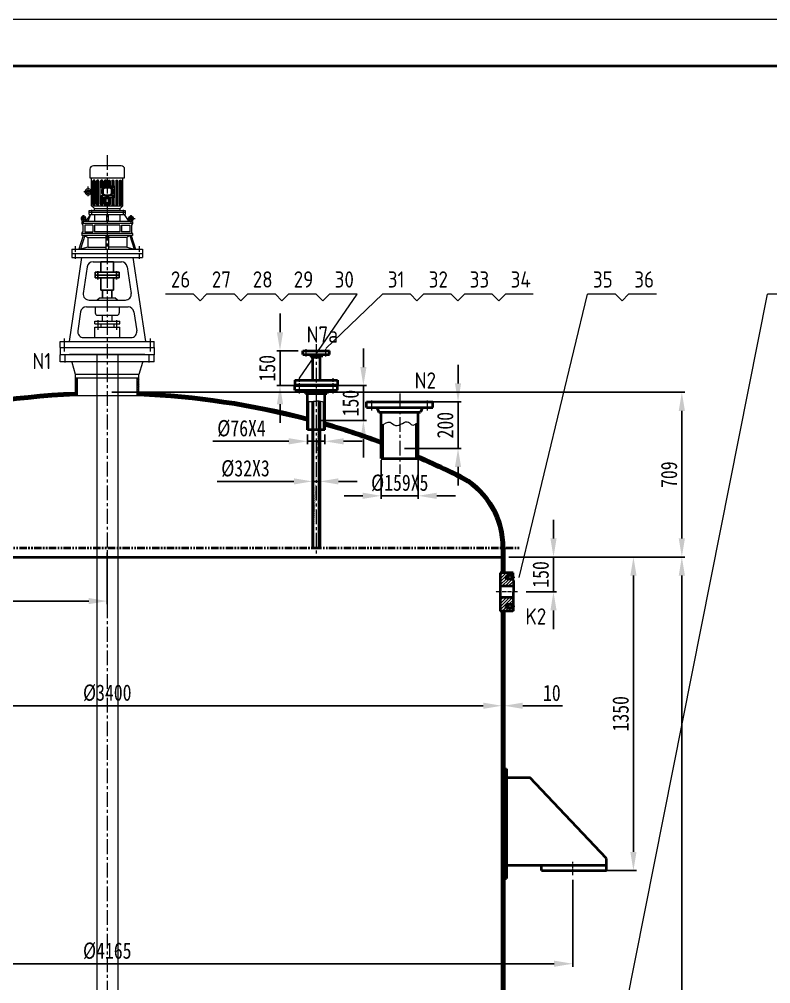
# Model space of a CAD drawing. Extents: x 29432 to 46232, y -723 to 11157.
# Drawn here: x 33485 to 36722, y 7004 to 11157 of the extents above; entities that cross this region are included whole.
import ezdxf

# ---------------------------------------------------------------- set-up
doc = ezdxf.new("R2010")
doc.units = 0
for name, pattern in [('ACAD_ISO04W100', [30, 24, -3, 0, -3]), ('CENTER', [50.8, 31.75, -6.35, 6.35, -6.35]), ('PHANTOM', [63.5, 31.75, -6.35, 6.35, -6.35, 6.35, -6.35])]:
    doc.linetypes.add(name, pattern=pattern)
doc.layers.get('0').update_dxf_attribs({"linetype": 'CONTINUOUS', "lineweight": 40})
doc.layers.get('DEFPOINTS').update_dxf_attribs({"linetype": 'CONTINUOUS', "lineweight": 20})
for name, color, linetype, lineweight in [('1-DIM', 7, 'CONTINUOUS', 13), ('5', 1, 'CENTER', 20), ('LAYER1', 4, 'CENTER', 15), ('中线', 1, 'CENTER', 20), ('双点划线', 1, 'PHANTOM', 20), ('实线', 7, 'CONTINUOUS', 20), ('尺寸线', 6, 'CONTINUOUS', 20), ('文字', 6, 'CONTINUOUS', 20), ('细实线', 3, 'CONTINUOUS', 20), ('细线', 3, 'CONTINUOUS', 20)]:
    doc.layers.add(name, color=color, linetype=linetype, lineweight=lineweight)
for name, color, linetype in [('DIM', 7, 'CONTINUOUS'), ('LINE', 5, 'CONTINUOUS'), ('RAHMEN025', 7, 'CONTINUOUS'), ('RAHMEN07', 5, 'CONTINUOUS'), ('图层1', 5, 'CONTINUOUS'), ('图层2', 7, 'CONTINUOUS')]:
    doc.layers.add(name, color=color, linetype=linetype)
doc.styles.add('J_BigFont', font='gbenor.shx', dxfattribs={"bigfont": 'gbcbig.shx'})
doc.styles.add('尺寸-字母', font='@SimSun.ttf', dxfattribs={"width": 0.8})
doc.dimstyles.new('尺寸3-5', dxfattribs={"dimtxt": 3.5, "dimasz": 2.5, "dimexe": 1.25, "dimexo": 0.625, "dimgap": 1.5, "dimtad": 1, "dimdec": 0, "dimdsep": 46, "dimtxsty": '尺寸-字母', "dimcen": 2.5, "dimadec": 0, "dimazin": 0, "dimtfac": 1, "dimtdec": 4, "dimtmove": 0, "dimatfit": 3, "dimfxl": 0, "dimtolj": 1, "dimtzin": 0, "dimarcsym": 0})
pattern_1 = [(75, (45611.249, -967.789), (-6.133629, 1.643501), [])]
pattern_2 = [(135, (45611.249, -1299.165), (-4.490128, -4.490128), [])]

# ---------------------------------------------------------------- blocks, each defined once
blk = doc.blocks.new('*D67')
at = {"layer": 'DEFPOINTS', "color": 0, "lineweight": 20}
for p in [(35786, 8841), (36338.9, 8841), (36130.3, 4341)]:
    blk.add_point(p, dxfattribs=at)
at = {"layer": '尺寸线', "color": 0, "lineweight": -2}
for p, q in [((35806, 8841), (36351.9, 8841)), ((36338.9, 4421), (36338.9, 8761)), ((36150.3, 4341), (36351.9, 4341))]:
    blk.add_line(p, q, dxfattribs=at)
at = {"layer": '尺寸线', "color": 0, "lineweight": 20}
for points in [[(36325.6, 8761), (36352.2, 8761), (36338.9, 8841)], [(36325.6, 4421), (36352.2, 4421), (36338.9, 4341)]]:
    blk.add_solid(points, dxfattribs=at)
at = {"layer": '尺寸线', "color": 0, "lineweight": 20, "insert": (36283.9, 6591), "char_height": 70, "attachment_point": 5, "rotation": 90, "style": '尺寸-字母'}
blk.add_mtext('\\A1;4500', dxfattribs=at)
blk = doc.blocks.new('*D55')
at = {"layer": 'DEFPOINTS', "color": 0, "lineweight": 20}
for p in [(33863.7, 9550.2), (36338.9, 9550.2), (36130.3, 8841)]:
    blk.add_point(p, dxfattribs=at)
at = {"layer": '尺寸线', "color": 0, "lineweight": -2}
for p, q in [((33883.7, 9550.2), (36351.9, 9550.2)), ((36338.9, 8921), (36338.9, 9470.2)), ((36150.3, 8841), (36351.9, 8841))]:
    blk.add_line(p, q, dxfattribs=at)
at = {"layer": '尺寸线', "color": 0, "lineweight": 20}
for points in [[(36325.6, 9470.2), (36352.2, 9470.2), (36338.9, 9550.2)], [(36325.6, 8921), (36352.2, 8921), (36338.9, 8841)]]:
    blk.add_solid(points, dxfattribs=at)
at = {"layer": '尺寸线', "color": 0, "lineweight": 20, "insert": (36283.9, 9195.6), "char_height": 70, "attachment_point": 5, "rotation": 90, "style": '尺寸-字母'}
blk.add_mtext('\\A1;709', dxfattribs=at)
blk = doc.blocks.new('*D49')
at = {"layer": 'DEFPOINTS', "color": 0, "lineweight": 20}
for p in [(31858.7, 7471.5), (35868.7, 7471.5), (31858.7, 7089.6)]:
    blk.add_point(p, dxfattribs=at)
at = {"layer": '尺寸线', "color": 0, "lineweight": -2}
for p, q in [((31858.7, 7451.5), (31858.7, 7076.6)), ((35868.7, 7451.5), (35868.7, 7076.6)), ((35788.7, 7089.6), (31938.7, 7089.6))]:
    blk.add_line(p, q, dxfattribs=at)
at = {"layer": '尺寸线', "color": 0, "lineweight": 20}
for points in [[(31938.7, 7102.9), (31938.7, 7076.3), (31858.7, 7089.6)], [(35788.7, 7102.9), (35788.7, 7076.3), (35868.7, 7089.6)]]:
    blk.add_solid(points, dxfattribs=at)
at = {"layer": '尺寸线', "color": 0, "lineweight": 20, "insert": (33863.7, 7144.6), "char_height": 70, "attachment_point": 5, "style": '尺寸-字母'}
blk.add_mtext('\\A1;%%c4165', dxfattribs=at)
blk = doc.blocks.new('*D48')
at = {"layer": 'DEFPOINTS', "color": 0, "lineweight": 20}
for p in [(32163.7, 8224), (35563.7, 8200.6), (35563.7, 8200.6)]:
    blk.add_point(p, dxfattribs=at)
at = {"layer": '尺寸线', "color": 0, "lineweight": -2}
for p, q in [((32163.7, 8204), (32163.7, 8187.6)), ((32243.7, 8200.6), (35483.7, 8200.6)), ((35563.7, 8220.6), (35563.7, 8213.6))]:
    blk.add_line(p, q, dxfattribs=at)
at = {"layer": '尺寸线', "color": 0, "lineweight": 20}
for points in [[(32243.7, 8213.9), (32243.7, 8187.3), (32163.7, 8200.6)], [(35483.7, 8213.9), (35483.7, 8187.3), (35563.7, 8200.6)]]:
    blk.add_solid(points, dxfattribs=at)
at = {"layer": '尺寸线', "color": 0, "lineweight": 20, "insert": (33863.7, 8255.6), "char_height": 70, "attachment_point": 5, "style": '尺寸-字母'}
blk.add_mtext('\\A1;%%c3400', dxfattribs=at)
blk = doc.blocks.new('*D61')
at = {"layer": 'DEFPOINTS', "color": 0, "lineweight": 20}
for p in [(35593.7, 8841), (35868.7, 7491), (36130.3, 7491)]:
    blk.add_point(p, dxfattribs=at)
at = {"layer": '尺寸线', "color": 0, "lineweight": -2}
for p, q in [((35613.7, 8841), (36143.3, 8841)), ((36130.3, 8761), (36130.3, 7571)), ((35888.7, 7491), (36143.3, 7491))]:
    blk.add_line(p, q, dxfattribs=at)
at = {"layer": '尺寸线', "color": 0, "lineweight": 20}
for points in [[(36117, 8761), (36143.7, 8761), (36130.3, 8841)], [(36117, 7571), (36143.7, 7571), (36130.3, 7491)]]:
    blk.add_solid(points, dxfattribs=at)
at = {"layer": '尺寸线', "color": 0, "lineweight": 20, "insert": (36075.3, 8166), "char_height": 70, "attachment_point": 5, "rotation": 90, "style": '尺寸-字母'}
blk.add_mtext('\\A1;1350', dxfattribs=at)
blk = doc.blocks.new('*D58')
at = {"layer": 'DEFPOINTS', "color": 0, "lineweight": 20}
for p in [(34725.7, 9388.4), (34801.7, 9388.4), (34725.7, 9339.3)]:
    blk.add_point(p, dxfattribs=at)
at = {"layer": '尺寸线', "color": 0, "lineweight": -2}
for p, q in [((34725.7, 9368.4), (34725.7, 9326.3)), ((34801.7, 9368.4), (34801.7, 9326.3)), ((34645.7, 9339.3), (34318.5, 9339.3)), ((34801.7, 9339.3), (34725.7, 9339.3)), ((34881.7, 9339.3), (34961.7, 9339.3))]:
    blk.add_line(p, q, dxfattribs=at)
at = {"layer": '尺寸线', "color": 0, "lineweight": 20}
for points in [[(34645.7, 9352.6), (34645.7, 9325.9), (34725.7, 9339.3)], [(34881.7, 9352.6), (34881.7, 9325.9), (34801.7, 9339.3)]]:
    blk.add_solid(points, dxfattribs=at)
at = {"layer": '尺寸线', "color": 0, "lineweight": 20, "insert": (34442.1, 9394.3), "char_height": 70, "attachment_point": 5, "style": '尺寸-字母'}
blk.add_mtext('\\A1;%%c76X4', dxfattribs=at)
blk = doc.blocks.new('*D57')
at = {"layer": 'DEFPOINTS', "color": 0, "lineweight": 20}
for p in [(34779.7, 9166.7), (34747.7, 9115.4), (34779.7, 9113.3)]:
    blk.add_point(p, dxfattribs=at)
at = {"layer": '尺寸线', "color": 0, "lineweight": -2}
for p, q in [((34747.7, 9135.4), (34747.7, 9179.7)), ((34779.7, 9133.3), (34779.7, 9179.7)), ((34667.7, 9166.7), (34337.2, 9166.7)), ((34779.7, 9166.7), (34747.7, 9166.7)), ((34859.7, 9166.7), (34939.7, 9166.7))]:
    blk.add_line(p, q, dxfattribs=at)
at = {"layer": '尺寸线', "color": 0, "lineweight": 20}
for points in [[(34667.7, 9180), (34667.7, 9153.4), (34747.7, 9166.7)], [(34859.7, 9180), (34859.7, 9153.4), (34779.7, 9166.7)]]:
    blk.add_solid(points, dxfattribs=at)
at = {"layer": '尺寸线', "color": 0, "lineweight": 20, "insert": (34459.2, 9221.7), "char_height": 70, "attachment_point": 5, "style": '尺寸-字母'}
blk.add_mtext('\\A1;%%c32X3', dxfattribs=at)
blk = doc.blocks.new('*D54')
at = {"layer": 'DEFPOINTS', "color": 0, "lineweight": 20}
for p in [(34763.7, 9579), (34967.1, 9579), (34763.7, 9429)]:
    blk.add_point(p, dxfattribs=at)
at = {"layer": '尺寸线', "color": 0, "lineweight": -2}
for p, q in [((34967.1, 9659), (34967.1, 9739)), ((34783.7, 9579), (34980.1, 9579)), ((34967.1, 9429), (34967.1, 9579)), ((34783.7, 9429), (34980.1, 9429)), ((34967.1, 9349), (34967.1, 9269))]:
    blk.add_line(p, q, dxfattribs=at)
at = {"layer": '尺寸线', "color": 0, "lineweight": 20}
for points in [[(34953.8, 9659), (34980.5, 9659), (34967.1, 9579)], [(34953.8, 9349), (34980.5, 9349), (34967.1, 9429)]]:
    blk.add_solid(points, dxfattribs=at)
at = {"layer": '尺寸线', "color": 0, "lineweight": 20, "insert": (34912.1, 9504), "char_height": 70, "attachment_point": 5, "rotation": 90, "style": '尺寸-字母'}
blk.add_mtext('\\A1;150', dxfattribs=at)
blk = doc.blocks.new('*D60')
at = {"layer": 'DEFPOINTS', "color": 0, "lineweight": 20}
for p in [(34607.9, 9729), (34706.2, 9729), (34763.7, 9579)]:
    blk.add_point(p, dxfattribs=at)
at = {"layer": '尺寸线', "color": 0, "lineweight": -2}
for p, q in [((34607.9, 9809), (34607.9, 9889)), ((34686.2, 9729), (34594.9, 9729)), ((34607.9, 9579), (34607.9, 9729)), ((34743.7, 9579), (34594.9, 9579)), ((34607.9, 9499), (34607.9, 9419))]:
    blk.add_line(p, q, dxfattribs=at)
at = {"layer": '尺寸线', "color": 0, "lineweight": 20}
for points in [[(34594.6, 9809), (34621.2, 9809), (34607.9, 9729)], [(34594.6, 9499), (34621.2, 9499), (34607.9, 9579)]]:
    blk.add_solid(points, dxfattribs=at)
at = {"layer": '尺寸线', "color": 0, "lineweight": 20, "insert": (34552.9, 9654), "char_height": 70, "attachment_point": 5, "rotation": 90, "style": '尺寸-字母'}
blk.add_mtext('\\A1;150', dxfattribs=at)
blk = doc.blocks.new('*D62')
at = {"layer": 'DEFPOINTS', "color": 0, "lineweight": 20}
for p in [(35233.7, 9508.6), (35123.7, 9308.8), (35374.8, 9308.8)]:
    blk.add_point(p, dxfattribs=at)
at = {"layer": '尺寸线', "color": 0, "lineweight": -2}
for p, q in [((35374.8, 9588.6), (35374.8, 9668.6)), ((35253.7, 9508.6), (35387.8, 9508.6)), ((35374.8, 9508.6), (35374.8, 9308.8)), ((35143.7, 9308.8), (35387.8, 9308.8)), ((35374.8, 9228.8), (35374.8, 9148.8))]:
    blk.add_line(p, q, dxfattribs=at)
at = {"layer": '尺寸线', "color": 0, "lineweight": 20}
for points in [[(35361.5, 9588.6), (35388.1, 9588.6), (35374.8, 9508.6)], [(35361.5, 9228.8), (35388.1, 9228.8), (35374.8, 9308.8)]]:
    blk.add_solid(points, dxfattribs=at)
at = {"layer": '尺寸线', "color": 0, "lineweight": 20, "insert": (35319.8, 9408.7), "char_height": 70, "attachment_point": 5, "rotation": 90, "style": '尺寸-字母'}
blk.add_mtext('\\A1;200', dxfattribs=at)
blk = doc.blocks.new('*D56')
at = {"layer": 'DEFPOINTS', "color": 0, "lineweight": 20}
for p in [(35044.2, 9277.7), (35203.2, 9277.7), (35044.2, 9104.6)]:
    blk.add_point(p, dxfattribs=at)
at = {"layer": '尺寸线', "color": 0, "lineweight": -2}
for p, q in [((35044.2, 9257.7), (35044.2, 9091.6)), ((35203.2, 9257.7), (35203.2, 9091.6)), ((34964.2, 9104.6), (34884.2, 9104.6)), ((35203.2, 9104.6), (35044.2, 9104.6)), ((35283.2, 9104.6), (35363.2, 9104.6))]:
    blk.add_line(p, q, dxfattribs=at)
at = {"layer": '尺寸线', "color": 0, "lineweight": 20}
for points in [[(34964.2, 9118), (34964.2, 9091.3), (35044.2, 9104.6)], [(35283.2, 9118), (35283.2, 9091.3), (35203.2, 9104.6)]]:
    blk.add_solid(points, dxfattribs=at)
at = {"layer": '尺寸线', "color": 0, "lineweight": 20, "insert": (35123.7, 9159.6), "char_height": 70, "attachment_point": 5, "style": '尺寸-字母'}
blk.add_mtext('\\A1;%%c159X5', dxfattribs=at)
blk = doc.blocks.new('*D64')
at = {"layer": 'DEFPOINTS', "color": 0, "lineweight": 20}
for p in [(35573.7, 8841), (35648.9, 8691), (35786, 8691)]:
    blk.add_point(p, dxfattribs=at)
at = {"layer": '尺寸线', "color": 0, "lineweight": -2}
for p, q in [((35786, 8921), (35786, 9001)), ((35593.7, 8841), (35799, 8841)), ((35786, 8841), (35786, 8691)), ((35668.9, 8691), (35799, 8691)), ((35786, 8611), (35786, 8531))]:
    blk.add_line(p, q, dxfattribs=at)
at = {"layer": '尺寸线', "color": 0, "lineweight": 20}
for points in [[(35772.7, 8921), (35799.4, 8921), (35786, 8841)], [(35772.7, 8611), (35799.4, 8611), (35786, 8691)]]:
    blk.add_solid(points, dxfattribs=at)
at = {"layer": '尺寸线', "color": 0, "lineweight": 20, "insert": (35731, 8766), "char_height": 70, "attachment_point": 5, "rotation": 90, "style": '尺寸-字母'}
blk.add_mtext('\\A1;150', dxfattribs=at)
blk = doc.blocks.new('*D63')
at = {"layer": 'DEFPOINTS', "color": 0, "lineweight": 20}
for p in [(35563.7, 8200.6), (35573.7, 8200.6), (35573.7, 8199.6)]:
    blk.add_point(p, dxfattribs=at)
at = {"layer": '尺寸线', "color": 0, "lineweight": -2}
for p, q in [((35483.7, 8200.6), (35403.7, 8200.6)), ((35563.7, 8220.6), (35563.7, 8213.6)), ((35563.7, 8200.6), (35573.7, 8200.6)), ((35573.7, 8219.6), (35573.7, 8213.6)), ((35653.7, 8200.6), (35824.1, 8200.6))]:
    blk.add_line(p, q, dxfattribs=at)
at = {"layer": '尺寸线', "color": 0, "lineweight": 20}
for points in [[(35483.7, 8213.9), (35483.7, 8187.3), (35563.7, 8200.6)], [(35653.7, 8213.9), (35653.7, 8187.3), (35573.7, 8200.6)]]:
    blk.add_solid(points, dxfattribs=at)
at = {"layer": '尺寸线', "color": 0, "lineweight": 20, "insert": (35778.9, 8255.6), "char_height": 70, "attachment_point": 5, "style": '尺寸-字母'}
blk.add_mtext('\\A1;10', dxfattribs=at)
blk = doc.blocks.new('*D81')
at = {"layer": 'DEFPOINTS', "color": 0, "lineweight": 20}
for p in [(32603.7, 9070.1), (33863.7, 8881), (33863.7, 8651.3)]:
    blk.add_point(p, dxfattribs=at)
at = {"layer": '尺寸线', "color": 0, "lineweight": -2}
for p, q in [((32603.7, 9050.1), (32603.7, 8638.3)), ((33863.7, 8861), (33863.7, 8638.3)), ((32683.7, 8651.3), (33783.7, 8651.3))]:
    blk.add_line(p, q, dxfattribs=at)
at = {"layer": '尺寸线', "color": 0, "lineweight": 20}
for points in [[(32683.7, 8664.6), (32683.7, 8637.9), (32603.7, 8651.3)], [(33783.7, 8664.6), (33783.7, 8637.9), (33863.7, 8651.3)]]:
    blk.add_solid(points, dxfattribs=at)
at = {"layer": '尺寸线', "color": 0, "lineweight": 20, "insert": (33233.7, 8706.3), "char_height": 70, "attachment_point": 5, "style": '尺寸-字母'}
blk.add_mtext('\\A1;1260', dxfattribs=at)
blk = doc.blocks.new('XLD')
at = {"layer": '1-DIM', "linetype": 'ACAD_ISO04W100', "lineweight": 20, "ltscale": 0.3}
for p, q in [((-8.13, 24.27), (-8.13, 28.38)), ((-2.8, 28.15), (-1.63, 28.15)), ((-2.27, 27.6), (-2.27, 28.63)), ((-2.27, 24.88), (-2.27, 23.87)), ((2.79, 28.15), (1.81, 28.15)), ((2.27, 27.64), (2.27, 28.64)), ((2.27, 24.88), (2.27, 23.89)), ((-2.74, 24.38), (-1.67, 24.38)), ((2.75, 24.38), (1.82, 24.38)), ((8.64, 14.81), (11.81, 14.81))]:
    blk.add_line(p, q, dxfattribs=at)
at = {"layer": 'LAYER1', "lineweight": 25}
blk.add_lwpolyline([(-0.82, 27.89), (0.89, 27.89, -0.414214), (1.79, 26.99), (1.79, 25.7, -0.414214), (0.89, 24.8), (-0.82, 24.8, -0.414214), (-1.72, 25.7), (-1.72, 26.99, -0.414214)], format="xyb", close=True, dxfattribs=at)
at = {"layer": '图层1', "lineweight": 20}
for p, q in [((5.89, 37.27), (-5.89, 37.27)), ((-7.39, 35.77), (-7.39, 32.07)), ((7.39, 32.07), (7.39, 35.77)), ((-7.39, 32.07), (7.39, 32.07)), ((-6.63, 20.27), (-6.63, 32.07)), ((-6.26, 30.77), (-5.85, 31.17)), ((-6.26, 20.98), (-6.26, 30.77)), ((-5.85, 20.57), (-5.85, 31.17)), ((-5.32, 31.17), (-5.85, 31.17)), ((-5.32, 20.57), (-5.32, 31.17)), ((-4.69, 30.77), (-4.28, 31.17)), ((-4.69, 20.98), (-4.69, 30.77)), ((-4.28, 20.57), (-4.28, 31.17)), ((-3.75, 31.17), (-4.28, 31.17)), ((-3.75, 20.57), (-3.75, 31.17)), ((-3.01, 30.77), (-2.6, 31.17)), ((-3.01, 20.98), (-3.01, 30.77)), ((-2.08, 31.17), (-2.6, 31.17)), ((-2.6, 28.72), (-2.6, 31.17)), ((-2.08, 28.72), (-2.08, 31.17)), ((-1.44, 30.77), (-1.03, 31.17)), ((-1.44, 28.72), (-1.44, 30.77)), ((-0.51, 31.17), (-1.03, 31.17)), ((-1.03, 28.72), (-1.03, 31.17)), ((-0.51, 28.72), (-0.51, 31.17)), ((0.51, 28.72), (0.51, 31.17)), ((0.51, 31.17), (1.03, 31.17)), ((1.44, 30.77), (1.03, 31.17)), ((1.03, 28.72), (1.03, 31.17)), ((1.44, 28.72), (1.44, 30.77)), ((2.08, 28.72), (2.08, 31.17)), ((2.08, 31.17), (2.6, 31.17)), ((2.6, 28.72), (2.6, 31.17)), ((3.01, 30.77), (2.6, 31.17)), ((3.01, 20.98), (3.01, 30.77)), ((3.75, 20.57), (3.75, 31.17)), ((3.75, 31.17), (4.28, 31.17)), ((4.28, 20.57), (4.28, 31.17)), ((4.69, 30.77), (4.28, 31.17)), ((4.69, 20.98), (4.69, 30.77)), ((5.32, 20.57), (5.32, 31.17)), ((5.32, 31.17), (5.85, 31.17)), ((5.85, 20.57), (5.85, 31.17)), ((6.26, 30.77), (5.85, 31.17)), ((6.26, 20.98), (6.26, 30.77)), ((6.63, 20.27), (6.63, 32.07)), ((-7.02, 26.46), (-7.02, 25.91)), ((-6.87, 26.65), (-6.69, 26.65)), ((-6.87, 25.69), (-6.69, 25.69)), ((-6.26, 20.98), (-5.85, 20.57)), ((-5.32, 20.57), (-5.85, 20.57)), ((-4.69, 20.98), (-4.28, 20.57)), ((-3.75, 20.57), (-4.28, 20.57)), ((-3.01, 20.98), (-2.6, 20.57)), ((-2.6, 20.57), (-2.6, 23.66)), ((-2.08, 20.57), (-2.6, 20.57)), ((-2.08, 20.57), (-2.08, 23.66)), ((-1.44, 20.98), (-1.44, 23.66)), ((-1.44, 20.98), (-1.03, 20.57)), ((-1.03, 20.57), (-1.03, 23.66)), ((-0.51, 20.57), (-1.03, 20.57)), ((0.73, 23.75), (-0.73, 23.75)), ((-0.73, 23.75), (-0.73, 23.45)), ((-0.73, 23.45), (0.73, 23.45)), ((-0.51, 20.57), (-0.51, 23.45)), ((-0.41, 24.31), (-0.41, 23.75)), ((0.41, 24.31), (0.41, 23.75)), ((0.51, 20.57), (0.51, 23.45)), ((0.51, 20.57), (1.03, 20.57)), ((0.73, 23.75), (0.73, 23.45)), ((1.03, 20.57), (1.03, 23.66)), ((1.44, 20.98), (1.03, 20.57)), ((1.44, 20.98), (1.44, 23.66)), ((2.08, 20.57), (2.08, 23.66)), ((2.08, 20.57), (2.6, 20.57)), ((2.6, 20.57), (2.6, 23.66)), ((3.01, 20.98), (2.6, 20.57)), ((3.75, 20.57), (4.28, 20.57)), ((4.69, 20.98), (4.28, 20.57)), ((5.32, 20.57), (5.85, 20.57)), ((6.26, 20.98), (5.85, 20.57)), ((-7.14, 16.55), (-9.25, 13.62)), ((-7.14, 16.55), (-8.25, 13.62)), ((-7.64, 18.19), (7.64, 18.19)), ((-7.64, 16.55), (-7.64, 18.19)), ((-7.64, 17.47), (7.64, 17.47)), ((-7.64, 16.55), (7.64, 16.55)), ((-6.63, 20.27), (6.63, 20.27)), ((-5.45, 19.03), (-6.63, 20.27)), ((-5.45, 19.03), (5.45, 19.03)), ((-5.45, 18.19), (-5.45, 19.03)), ((-5.37, 16.55), (-5.37, 13.62)), ((-0.33, 16.55), (-0.33, 13.62)), ((0.33, 16.55), (0.33, 13.62)), ((5.37, 16.55), (5.37, 13.62)), ((5.45, 19.03), (6.63, 20.27)), ((5.45, 18.19), (5.45, 19.03)), ((7.14, 16.55), (9.25, 13.62)), ((7.64, 18.19), (7.64, 16.55)), ((10.81, 13.62), (-10.81, 13.62)), ((-10.81, 13.62), (-10.81, 12.71)), ((10.81, 12.71), (-10.81, 12.71)), ((-10.81, 12.71), (-10.34, 12.01)), ((-10.48, 13.83), (-10.48, 13.62)), ((-10.33, 13.95), (-9.91, 13.95)), ((-9.74, 13.83), (-9.74, 13.62)), ((9.74, 13.83), (9.74, 13.62)), ((10.33, 13.95), (9.91, 13.95)), ((10.81, 12.71), (10.34, 12.01)), ((10.48, 13.83), (10.48, 13.62)), ((10.81, 13.62), (10.81, 12.71)), ((-10.81, 8.46), (-10.34, 9.16)), ((10.81, 8.46), (-10.81, 8.46)), ((-10.81, 8.46), (-10.81, 7.55)), ((-10.34, 12.01), (-10.34, 9.16)), ((-9.58, 12.01), (-9.58, 9.13)), ((-6.13, 12.01), (-9.58, 12.01)), ((-9.58, 9.13), (-6.13, 9.13)), ((-6.13, 12.01), (-6.13, 9.13)), ((5.37, 12.01), (-5.37, 12.01)), ((-5.37, 12.01), (-5.37, 9.13)), ((5.37, 9.13), (-5.37, 9.13)), ((5.37, 12.01), (5.37, 9.13)), ((6.13, 12.01), (6.13, 9.13)), ((6.13, 12.01), (9.58, 12.01)), ((9.58, 9.13), (6.13, 9.13)), ((9.58, 12.01), (9.58, 9.13)), ((10.34, 12.01), (10.34, 9.16)), ((10.81, 8.46), (10.34, 9.16)), ((10.81, 8.46), (10.81, 7.55)), ((-10.19, 7.55), (-12.03, 1.78)), ((-9.55, 7.55), (-11.39, 1.78)), ((10.81, 7.55), (-10.81, 7.55)), ((-9.55, 7.55), (-8.27, 6.71)), ((-8.27, 6.71), (-0.53, 6.71)), ((-8.27, 6.71), (-8.27, 2.59)), ((-0.53, 7.55), (-0.53, 1.78)), ((0.53, 7.55), (0.53, 1.78)), ((8.27, 6.71), (0.53, 6.71)), ((9.55, 7.55), (8.27, 6.71)), ((8.27, 6.71), (8.27, 2.59)), ((9.55, 7.55), (11.39, 1.78)), ((10.19, 7.55), (12.03, 1.78)), ((-15, 1.78), (-15, 0)), ((-15, 1.78), (15, 1.78)), ((-15, 1.78), (-15, 0)), ((-15, 0), (15, 0)), ((-8.27, 2.59), (-11.39, 1.78)), ((-8.27, 2.59), (-0.53, 2.59)), ((8.27, 2.59), (0.53, 2.59)), ((8.27, 2.59), (11.39, 1.78)), ((15, 1.78), (15, 0))]:
    blk.add_line(p, q, dxfattribs=at)
blk.add_lwpolyline([(-0.73, 23.66), (-3.01, 23.66), (-3.01, 28.72), (3.01, 28.72), (3.01, 23.66), (0.73, 23.66)], dxfattribs=at)
for points in [[(-6.96, 26.51), (-6.77, 26.51), (-6.77, 25.78), (-6.96, 25.78)], [(-2.27, 27.82), (-1.98, 27.98), (-1.98, 28.32), (-2.27, 28.49), (-2.56, 28.32), (-2.56, 27.98)], [(-2.27, 24.71), (-1.98, 24.54), (-1.98, 24.21), (-2.27, 24.04), (-2.56, 24.21), (-2.56, 24.54)], [(-1.12, 28.27), (1.19, 28.27), (2.32, 27.14), (2.32, 25.44), (1.19, 24.31), (-1.12, 24.31), (-2.25, 25.44), (-2.25, 27.14)], [(2.27, 27.82), (1.98, 27.98), (1.98, 28.32), (2.27, 28.49), (2.56, 28.32), (2.56, 27.98)], [(2.27, 24.71), (1.98, 24.54), (1.98, 24.21), (2.27, 24.04), (2.56, 24.21), (2.56, 24.54)], [(-10.37, 13.91), (-10.37, 13.76), (-9.81, 13.76), (-9.81, 13.91)], [(10.37, 13.91), (10.37, 13.76), (9.81, 13.76), (9.81, 13.91)]]:
    blk.add_lwpolyline(points, close=True, dxfattribs=at)
for centre, radius in [((-8.13, 26.17), 0.774), ((-2.27, 28.15), 0.284), ((-2.27, 24.38), 0.284), ((2.27, 28.15), 0.284), ((2.27, 24.38), 0.284), ((-10.11, 14.81), 0.596), ((10.11, 14.81), 0.596)]:
    blk.add_circle(centre, radius, dxfattribs=at)
for centre, radius, start, end in [((-5.89, 35.77), 1.5, 90, 180), ((5.89, 35.77), 1.5, 0, 90), ((-8.13, 26.17), 1.35, 20.9125, 339.0875), ((-7.6, 26.62), 0.563, 306.2965, 348.2203), ((-7.6, 25.72), 0.563, 11.7797, 53.7035), ((-10.11, 14.81), 1.04, 290.9125, 249.0875), ((-10.46, 14.4), 0.433, 281.7797, 323.7035), ((-9.76, 14.4), 0.433, 216.2965, 258.2203), ((10.11, 14.81), 1.04, 290.9125, 249.0875), ((9.76, 14.4), 0.433, 281.7797, 323.7035), ((10.46, 14.4), 0.433, 216.2965, 258.2203)]:
    blk.add_arc(centre, radius, start, end, dxfattribs=at)
at = {"layer": '图层2', "lineweight": 20}
for p, q in [((-6.33, 26.17), (-10, 26.17)), ((-10.11, 12.88), (-10.11, 16.24)), ((10.11, 12.88), (10.11, 16.24))]:
    blk.add_line(p, q, dxfattribs=at)
at = {"layer": '图层2', "linetype": 'ACAD_ISO04W100', "lineweight": 20, "ltscale": 0.3}
for p, q in [((-6.75, 18.48), (-6.75, 16.22)), ((6.75, 18.48), (6.75, 16.22))]:
    blk.add_line(p, q, dxfattribs=at)
at = {"layer": '图层2', "linetype": 'ACAD_ISO04W100', "lineweight": 20, "ltscale": 0.1}
for p, q in [((-13.64, 3.08), (-13.64, -2.55)), ((13.64, 3.08), (13.64, -2.55))]:
    blk.add_line(p, q, dxfattribs=at)
blk = doc.blocks.new('GT')
at = {"layer": 'DIM', "linetype": 'ACAD_ISO04W100', "ltscale": 0.3}
for p, q in [((-3.98, -3.89), (-3.98, -7.49)), ((3.98, -3.89), (3.98, -7.49))]:
    blk.add_line(p, q, dxfattribs=at)
at = {"layer": 'LINE'}
for p, q in [((-2.7, 0), (2.7, 0)), ((2.7, -3.91), (2.7, 0)), ((-2.7, -3.91), (-2.7, 0)), ((-5.13, -4.41), (-5.13, -6.85)), ((5.13, -4.41), (-5.13, -4.41)), ((-5.13, -5.63), (5.13, -5.63)), ((-5.13, -6.85), (5.13, -6.85)), ((-2.7, -12.01), (-2.7, -7.35)), ((2.7, -12.01), (2.7, -7.35)), ((5.13, -4.41), (5.13, -6.85)), ((-2.7, -12.01), (2.7, -12.01))]:
    blk.add_line(p, q, dxfattribs=at)
for centre, start, end in [((-3.2, -3.91), 270, 0), ((3.2, -3.91), 180, 270), ((-3.2, -7.35), 0, 90), ((3.2, -7.35), 90, 180)]:
    blk.add_arc(centre, 0.5, start, end, dxfattribs=at)
blk = doc.blocks.new('DJ')
at = {"layer": 'DIM', "linetype": 'ACAD_ISO04W100', "lineweight": 20, "ltscale": 0.3}
for p, q in [((-18.29, -36.25), (-18.29, -41.78)), ((18.29, -36.25), (18.29, -41.78))]:
    blk.add_line(p, q, dxfattribs=at)
at = {"layer": 'LINE', "lineweight": 20}
for p, q in [((-15, 0), (-15, -1.78)), ((-15, 0), (15, 0)), ((-15, 0), (-15, -1.78)), ((15, 0), (15, -1.78)), ((-10.95, -1.78), (-16.26, -37.5)), ((-15, -1.78), (15, -1.78)), ((-6.03, -3.62), (6.03, -3.62)), ((10.95, -1.78), (16.26, -37.5)), ((-8.51, -5.75), (-10.18, -17.01)), ((8.51, -5.75), (10.18, -17.01)), ((-7.71, -19.88), (7.71, -19.88)), ((-4.41, -19.88), (-3.29, -18.95)), ((-3.29, -18.95), (3.29, -18.95)), ((4.41, -19.88), (3.29, -18.95)), ((-8.88, -22.78), (8.88, -22.78)), ((-5.13, -22.78), (-5.13, -25.33)), ((5.13, -22.78), (5.13, -25.33)), ((-11.35, -24.92), (-12.54, -32.93)), ((-4.13, -26.33), (4.13, -26.33)), ((11.35, -24.92), (12.54, -32.93)), ((-10.07, -35.8), (10.07, -35.8)), ((-20, -40), (-20, -37.5)), ((-20, -37.5), (20, -37.5)), ((-20, -40), (20, -40)), ((20, -40), (20, -37.5))]:
    blk.add_line(p, q, dxfattribs=at)
at = {"layer": 'LINE'}
for p, q in [((-2, -15.63), (-2, -18.95)), ((2, -15.63), (2, -18.95))]:
    blk.add_line(p, q, dxfattribs=at)
at = {"layer": 'LINE', "lineweight": 20}
for centre, radius, start, end in [((-6.03, -6.12), 2.5, 90, 171.5504), ((6.03, -6.12), 2.5, 8.4496, 90), ((-7.71, -17.38), 2.5, 171.5504, 270), ((7.71, -17.38), 2.5, 270, 8.4496), ((-8.88, -25.28), 2.5, 90, 171.5504), ((8.88, -25.28), 2.5, 8.4496, 90), ((-4.13, -25.33), 1, 180, 270), ((4.13, -25.33), 1, 270, 0), ((-10.07, -33.3), 2.5, 171.5504, 270), ((10.07, -33.3), 2.5, 270, 8.4496)]:
    blk.add_arc(centre, radius, start, end, dxfattribs=at)
at = {"layer": 'LINE'}
blk.add_blockref('GT', (0, -3.62), dxfattribs=at)
blk = doc.blocks.new('TLX')
at = {"layer": 'RAHMEN025', "lineweight": 20}
for p, q in [((-4.5, 8.29), (-4.5, 3.65)), ((4.5, 8.29), (4.5, 3.65))]:
    blk.add_line(p, q, dxfattribs=at)
at = {"layer": 'RAHMEN07', "lineweight": 20}
for p, q in [((-6, 7.8), (6, 7.8)), ((-6, 6.61), (-6, 7.8)), ((-6, 6.61), (6, 6.61)), ((-6, 4.99), (6, 4.99)), ((-6, 0), (-6, 4.99)), ((-3.09, 6.61), (-3.09, 4.99)), ((3.09, 6.61), (3.09, 4.99)), ((6, 6.61), (6, 7.8)), ((6, 0), (6, 4.99)), ((-6, 0), (6, 0))]:
    blk.add_line(p, q, dxfattribs=at)

msp = doc.modelspace()

# ---------------------------------------------------------------- hatches: boundary and pattern name
at = {"layer": '细实线', "lineweight": 20}
h = msp.add_hatch(dxfattribs=at)
h.set_pattern_fill('ANSI31', color=256, style=0)
h.set_pattern_definition([(45, (45611.2492, -1299.165), (-2.245064, 2.245064), [])])
h.paths.add_polyline_path([(33735.2, 9610.7), (33727.2, 9610.7), (33727.2, 9537.2), (33735.2, 9537.2)])
h = msp.add_hatch(dxfattribs=at)
h.set_pattern_fill('ANSI31', color=256, scale=2, angle=90, style=0)
h.set_pattern_definition(pattern_2)
h.paths.add_polyline_path([(34000.2, 9610.7), (33992.2, 9610.7), (33992.2, 9537.2), (34000.2, 9537.2)])
h = msp.add_hatch(dxfattribs=at)
h.set_pattern_fill('ANSI31', color=256, scale=2, angle=30, style=0)
h.set_pattern_definition([(75, (45611.249, -1299.165), (-6.133629, 1.643501), [])])
h.paths.add_polyline_path([(32918.7, 9416.4), (32918.7, 9406, -0.060447), (33727.2, 9537.2), (33727.2, 9547.2, 0.060263)])
h = msp.add_hatch(dxfattribs=at)
h.set_pattern_fill('ANSI31', color=256, scale=2, angle=30, style=0)
h.set_pattern_definition(pattern_1)
h.paths.add_polyline_path([(34725.7, 9428.9), (34725.7, 9439.2, 0.053932), (34000.2, 9547.2), (34000.2, 9537.2, -0.054095)])
h = msp.add_hatch(dxfattribs=at)
h.set_pattern_fill('ANSI31', color=256, scale=2, angle=90, style=0)
h.set_pattern_definition(pattern_2)
edge = h.paths.add_edge_path()
edge.add_spline(control_points=[(34801.7, 9507.2), (34800.4, 9507.4), (34799, 9507.6), (34797.7, 9507.9)], knot_values=[117.547089, 117.547089, 117.547089, 117.547089, 121.543299, 121.543299, 121.543299, 121.543299], degree=3, periodic=0)
edge.add_line((34797.7, 9507.9), (34797.7, 9388.4))
edge.add_line((34797.7, 9388.4), (34801.7, 9388.4))
edge.add_line((34801.7, 9388.4), (34801.7, 9507.2))
edge = h.paths.add_edge_path()
edge.add_spline(control_points=[(34729.7, 9510.2), (34728.3, 9510.3), (34727, 9510.5), (34725.7, 9510.7)], knot_values=[46.692309, 46.692309, 46.692309, 46.692309, 50.49772, 50.49772, 50.49772, 50.49772], degree=3, periodic=0)
edge.add_line((34725.7, 9510.7), (34725.7, 9388.4))
edge.add_line((34725.7, 9388.4), (34729.7, 9388.4))
edge.add_line((34729.7, 9388.4), (34729.7, 9510.2))
h = msp.add_hatch(dxfattribs=at)
h.set_pattern_fill('ANSI31', color=256, scale=2, angle=90, style=0)
h.set_pattern_definition(pattern_2)
edge = h.paths.add_edge_path()
edge.add_line((34779.7, 9512.3), (34779.7, 8881))
edge.add_line((34776.7, 8881), (34776.7, 9512.9))
edge.add_line((34750.7, 8881), (34750.7, 9511.6))
edge.add_line((34747.7, 9511.2), (34747.7, 8881))
h = msp.add_hatch(dxfattribs=at)
h.set_pattern_fill('ANSI31', color=256, scale=2, angle=30, style=0)
h.set_pattern_definition(pattern_1)
h.paths.add_polyline_path([(35044.2, 9328.4), (35044.2, 9339.1, 0.018712), (34801.7, 9418.4), (34801.7, 9408, -0.018773)])
h.paths.add_polyline_path([(35396.1, 9175, -0.268546), (35563.9, 8881), (35573.9, 8881, 0.268731), (35400.9, 9183.8, 0.015991), (35203.2, 9275.8), (35203.2, 9265, -0.015655)])
h.paths.add_polyline_path([(35573.7, 8881), (35563.7, 8881), (35563.7, 8841), (35573.7, 8841)])
h = msp.add_hatch(dxfattribs=at)
h.set_pattern_fill('ANSI31', color=256, scale=2, angle=90, style=0)
h.set_pattern_definition([(135, (41221.957, -1509.782), (-4.490128, -4.490128), [])])
edge = h.paths.add_edge_path()
edge.add_line((35203.2, 9420.1), (35203.2, 9277.7))
edge.add_line((35203.2, 9277.7), (35196.2, 9277.7))
edge.add_line((35196.2, 9277.7), (35196.2, 9415.5))
edge.add_spline(control_points=[(35196.2, 9415.5), (35198.5, 9417), (35200.8, 9418.6), (35203.2, 9420.1)], knot_values=[215.558846, 215.558846, 215.558846, 215.558846, 222.672179, 222.672179, 222.672179, 222.672179], degree=3, periodic=0)
edge = h.paths.add_edge_path()
edge.add_spline(control_points=[(35051.2, 9411.6), (35049, 9410.7), (35046.7, 9409.9), (35044.2, 9409.3)], knot_values=[44.956663, 44.956663, 44.956663, 44.956663, 51.530241, 51.530241, 51.530241, 51.530241], degree=3, periodic=0)
edge.add_line((35044.2, 9409.3), (35044.2, 9277.7))
edge.add_line((35044.2, 9277.7), (35051.2, 9277.7))
edge.add_line((35051.2, 9277.7), (35051.2, 9411.6))
h = msp.add_hatch(dxfattribs=at)
h.set_pattern_fill('ANSI31', color=256, scale=2, angle=90, style=0)
h.paths.add_polyline_path([(35563.7, 8773.5), (35573.7, 8773.5), (35573.7, 8841), (35563.7, 8841)])
h = msp.add_hatch(dxfattribs=at)
h.set_pattern_fill('ANSI31', color=256, scale=3, style=0)
h.set_pattern_definition([(45, (45593.497, -1299.165), (-6.735192, 6.735192), [])])
h.paths.add_polyline_path([(35584.3, 8745.5), (35579.6, 8753.5), (35584.3, 8761.5), (35588.3, 8761.5), (35588.3, 8762.5), (35612.3, 8762.5), (35612.3, 8772.5), (35611.3, 8773.5), (35555.9, 8773.5), (35555.9, 8715), (35613.3, 8715), (35613.3, 8739.5), (35612.3, 8740.5), (35612.3, 8744.5), (35588.3, 8744.5), (35588.3, 8745.5)])
h.paths.add_polyline_path([(35555.9, 8608.5), (35611.3, 8608.5), (35612.3, 8609.5), (35612.3, 8619.5), (35588.3, 8619.5), (35588.3, 8620.5), (35584.3, 8620.5), (35579.6, 8628.5), (35584.3, 8636.5), (35588.3, 8636.5), (35588.3, 8637.5), (35612.3, 8637.5), (35612.3, 8641.5), (35613.3, 8642.5), (35613.3, 8667), (35555.9, 8667)])
h = msp.add_hatch(dxfattribs=at)
h.set_pattern_fill('ANSI31', color=256, scale=2, angle=90, style=0)
edge = h.paths.add_edge_path()
edge.add_line((35563.7, 8608.5), (35563.7, 5356))
edge.add_line((35573.7, 8608.5), (35573.7, 5357))

# ---------------------------------------------------------------- linework, layer by layer
at = {"lineweight": 40}
for p, q in [((29932.4, 10956.5), (46032.4, 10956.5)), ((34671.2, 9579), (34856.2, 9579)), ((35563.7, 8881), (35563.7, 8841)), ((35573.7, 8881), (35573.7, 8841)), ((32153.7, 8841), (35573.7, 8841)), ((35563.7, 8841), (35563.7, 8773.5)), ((35573.7, 8841), (35573.7, 8773.5)), ((35611.3, 8773.5), (35555.9, 8773.5)), ((35555.9, 8773.5), (35555.9, 8608.5)), ((35612.3, 8772.5), (35611.3, 8773.5)), ((35612.3, 8740.5), (35612.3, 8772.5)), ((35584.3, 8761.5), (35579.6, 8753.5)), ((35584.3, 8745.5), (35579.6, 8753.5)), ((35584.3, 8745.5), (35584.3, 8761.5)), ((35610.8, 8761.5), (35584.3, 8761.5)), ((35610.8, 8745.5), (35584.3, 8745.5)), ((35588.3, 8744.5), (35588.3, 8762.5)), ((35610.8, 8761.5), (35612.3, 8762.5)), ((35610.8, 8745.5), (35610.8, 8761.5)), ((35610.8, 8745.5), (35612.3, 8744.5)), ((35613.3, 8739.5), (35612.3, 8740.5)), ((35613.3, 8739.5), (35613.3, 8691)), ((35613.3, 8715), (35555.9, 8715)), ((35613.3, 8642.5), (35613.3, 8691)), ((35613.3, 8667), (35555.9, 8667)), ((35613.3, 8642.5), (35612.3, 8641.5)), ((35612.3, 8641.5), (35612.3, 8609.5)), ((35611.3, 8608.5), (35555.9, 8608.5)), ((35563.7, 8608.5), (35563.7, 5356)), ((35573.7, 8608.5), (35573.7, 5357)), ((35584.3, 8636.5), (35579.6, 8628.5)), ((35584.3, 8620.5), (35579.6, 8628.5)), ((35584.3, 8636.5), (35584.3, 8620.5)), ((35610.8, 8636.5), (35584.3, 8636.5)), ((35610.8, 8620.5), (35584.3, 8620.5)), ((35588.3, 8637.5), (35588.3, 8619.5)), ((35610.8, 8636.5), (35612.3, 8637.5)), ((35610.8, 8636.5), (35610.8, 8620.5)), ((35610.8, 8620.5), (35612.3, 8619.5)), ((35612.3, 8609.5), (35611.3, 8608.5))]:
    msp.add_line(p, q, dxfattribs=at)
for p, q in [((34706.2, 9729), (34821.2, 9729)), ((34706.2, 9713), (34706.2, 9729)), ((34821.2, 9713), (34821.2, 9729)), ((34706.2, 9713), (34763.7, 9713)), ((34737.7, 9713), (34742.3, 9701)), ((34742.3, 9701), (34785, 9701)), ((34747.7, 9701), (34747.7, 9602)), ((34763.7, 9713), (34821.2, 9713)), ((34779.7, 9701), (34779.7, 9602)), ((34789.7, 9713), (34785, 9701)), ((34671.2, 9602), (34856.2, 9602)), ((34671.2, 9602), (34671.2, 9582)), ((34681.2, 9602), (34721.7, 9602)), ((34856.2, 9602), (34856.2, 9582)), ((34671.2, 9582), (34856.2, 9582)), ((34671.2, 9559), (34671.2, 9579)), ((34671.2, 9559), (34856.2, 9559)), ((34681.2, 9559), (34721.7, 9559)), ((34711.7, 9559), (34717.6, 9545)), ((34815.7, 9559), (34809.7, 9545)), ((34856.2, 9559), (34856.2, 9579)), ((34717.6, 9545), (34809.7, 9545)), ((34725.7, 9388.4), (34725.7, 9545)), ((34729.7, 9388.4), (34729.7, 9510.2)), ((34747.7, 9511.2), (34747.7, 8881)), ((34750.7, 8881), (34750.7, 9511.6)), ((34776.7, 8881), (34776.7, 9512.9)), ((34779.7, 9512.3), (34779.7, 8881)), ((34801.7, 9388.4), (34801.7, 9545)), ((34797.7, 9388.4), (34797.7, 9507.9)), ((34981.2, 9508.6), (35266.2, 9508.6)), ((34981.2, 9484.6), (34981.2, 9508.6)), ((34981.2, 9484.6), (35266.2, 9484.6)), ((35013.7, 9508.6), (35233.7, 9508.6)), ((35025.5, 9484.6), (35034.3, 9464.6)), ((35221.9, 9484.6), (35213.1, 9464.6)), ((35266.2, 9484.6), (35266.2, 9508.6)), ((35034.3, 9464.6), (35213.1, 9464.6)), ((35044.2, 9264.7), (35044.2, 9464.6)), ((35203.2, 9264.7), (35203.2, 9464.6)), ((34801.7, 9388.4), (34725.7, 9388.4)), ((35051.2, 9264.7), (35051.2, 9411.6)), ((35196.2, 9264.7), (35196.2, 9415.5)), ((35044.2, 9264.7), (35203.2, 9264.7)), ((34747.7, 8881), (34779.7, 8881)), ((35573.7, 7929.3), (35573.7, 7456.5)), ((35573.7, 7929.3), (35583.7, 7929.3)), ((35583.7, 7929.3), (35583.7, 7456.5)), ((35583.7, 7891), (35683.7, 7891)), ((36013.7, 7543), (35683.7, 7891)), ((36013.7, 7513), (36013.7, 7543)), ((36013.7, 7513), (35583.7, 7513)), ((35733.7, 7491), (35733.7, 7513)), ((35733.7, 7491), (36013.7, 7491)), ((36013.7, 7491), (36013.7, 7513)), ((35573.7, 7456.5), (35583.7, 7456.5))]:
    msp.add_line(p, q)
for centre, radius, start, end in [((33863.7, 6140), 3410, 92.2941, 106.0888), ((33863.7, 6140), 3400, 92.3009, 106.1374), ((33863.7, 6140), 3410, 75.3576, 87.7059), ((33863.7, 6140), 3400, 75.3135, 87.6991), ((33863.7, 6140), 3410, 69.7457, 74.0336), ((33863.7, 6140), 3400, 69.6835, 73.9854), ((33863.7, 6140), 3410, 63.2106, 66.8702), ((33863.7, 6140), 3400, 63.2106, 66.7982), ((35226, 8883), 348, 359.6612, 59.7786), ((35226, 8883), 338, 359.6511, 59.7786)]:
    msp.add_arc(centre, radius, start, end, dxfattribs=at)
at = {"layer": '5', "linetype": 'CENTER', "lineweight": 20, "ltscale": 2}
for p, q in [((33863.7, 10571.8), (33863.7, 2811)), ((34763.7, 9757.4), (34763.7, 8851.4)), ((35123.7, 9544.5), (35123.7, 9199.4))]:
    msp.add_line(p, q, dxfattribs=at)
at = {"layer": '5', "linetype": 'CENTER', "lineweight": 20, "ltscale": 0.1}
msp.add_line((35868.7, 7471.5), (35868.7, 7529), dxfattribs=at)
at = {"layer": 'LINE', "lineweight": 20}
for p, q in [((33843.2, 9856.2), (33843.2, 9881.9)), ((33884.2, 9856.2), (33884.2, 9881.9)), ((33661.2, 9743.5), (33661.2, 9711.1)), ((34066.2, 9743.5), (34066.2, 9711.1)), ((33818.7, 9711.1), (33818.7, 2811)), ((33908.7, 9711.1), (33908.7, 2811))]:
    msp.add_line(p, q, dxfattribs=at)
at = {"layer": '中线'}
for p, q in [((34720.7, 9704.3), (34720.7, 9738.9)), ((34805.7, 9704.6), (34805.7, 9738.9)), ((34691.2, 9544.7), (34691.2, 9611.2)), ((34836.2, 9544.7), (34836.2, 9611.2)), ((35003.7, 9471.3), (35003.7, 9515.3)), ((35243.7, 9471.3), (35243.7, 9515.3))]:
    msp.add_line(p, q, dxfattribs=at)
at = {"layer": '中线', "lineweight": 20}
for p, q in [((33682.7, 9678.5), (33682.7, 9712.7)), ((34044.7, 9679.3), (34044.7, 9712.7))]:
    msp.add_line(p, q, dxfattribs=at)
at = {"layer": '中线', "linetype": 'CENTER', "lineweight": 20, "ltscale": 0.5}
for p, q in [((35620.1, 8753.5), (35574.6, 8753.5)), ((35631.1, 8691), (35535.5, 8691)), ((35620.1, 8628.5), (35574.6, 8628.5))]:
    msp.add_line(p, q, dxfattribs=at)
at = {"layer": '双点划线', "lineweight": 40}
msp.add_line((32088.3, 8881), (35639.1, 8881), dxfattribs=at)
at = {"layer": '实线', "lineweight": 20}
for p, q in [((34066.2, 9711.1), (33661.2, 9711.1)), ((33661.2, 9682.2), (33661.2, 9711.1)), ((33707.8, 9682.2), (33661.2, 9682.2)), ((34025.7, 9712.7), (33701.7, 9712.7)), ((33701.7, 9711.1), (33701.7, 9712.7)), ((34019.6, 9682.2), (33707.8, 9682.2)), ((33727.1, 9627.1), (33712.1, 9679)), ((34015.2, 9679), (34000.3, 9627.1)), ((34066.2, 9682.2), (34019.6, 9682.2)), ((34025.7, 9711.1), (34025.7, 9712.7)), ((34066.2, 9682.2), (34066.2, 9711.1)), ((34000.2, 9626.7), (33727.2, 9626.7)), ((33727.2, 9537.2), (33727.2, 9626.3)), ((34000.2, 9610.7), (33727.2, 9610.7)), ((33735.2, 9537.2), (33735.2, 9610.7)), ((33992.2, 9537.2), (33992.2, 9610.7)), ((34000.2, 9537.2), (34000.2, 9626.3))]:
    msp.add_line(p, q, dxfattribs=at)
for centre, radius, start, end in [((33707.8, 9677.7), 4.5, 16.0817, 90), ((34019.6, 9677.7), 4.5, 90, 163.9183), ((33724.2, 9626.3), 3, 0, 16.0817), ((34003.2, 9626.3), 3, 163.9183, 180)]:
    msp.add_arc(centre, radius, start, end, dxfattribs=at)
at = {"layer": '细实线', "lineweight": 20}
for p, q in [((34235, 9972.9), (34115.1, 9972.9)), ((34263.3, 9944.6), (34235, 9972.9)), ((34291.5, 9972.9), (34263.3, 9944.6)), ((34411.4, 9972.9), (34291.5, 9972.9)), ((34439.7, 9944.6), (34411.4, 9972.9)), ((34468, 9972.9), (34439.7, 9944.6)), ((34587.9, 9972.9), (34468, 9972.9)), ((34616.1, 9944.6), (34587.9, 9972.9)), ((34644.4, 9972.9), (34616.1, 9944.6)), ((34764.3, 9972.9), (34644.4, 9972.9)), ((34691.2, 9611.2), (34940.8, 9972.9)), ((34792.6, 9944.6), (34764.3, 9972.9)), ((34820.9, 9972.9), (34792.6, 9944.6)), ((34805.7, 9738.9), (35049.6, 9972.9)), ((34940.8, 9972.9), (34820.9, 9972.9)), ((35169.5, 9972.9), (35049.6, 9972.9)), ((35197.7, 9944.6), (35169.5, 9972.9)), ((35226, 9972.9), (35197.7, 9944.6)), ((35345.9, 9972.9), (35226, 9972.9)), ((35374.2, 9944.6), (35345.9, 9972.9)), ((35402.5, 9972.9), (35374.2, 9944.6)), ((35522.3, 9972.9), (35402.5, 9972.9)), ((35550.6, 9944.6), (35522.3, 9972.9)), ((35578.9, 9972.9), (35550.6, 9944.6)), ((35698.8, 9972.9), (35578.9, 9972.9)), ((35637.9, 8753.5), (35933.2, 9972.9)), ((35802.1, 5415), (36708.6, 9972.9)), ((36053.1, 9972.9), (35933.2, 9972.9)), ((36081.4, 9944.6), (36053.1, 9972.9)), ((36109.7, 9972.9), (36081.4, 9944.6)), ((36229.6, 9972.9), (36109.7, 9972.9)), ((36828.4, 9972.9), (36708.6, 9972.9)), ((33727.2, 9537.2), (34000.2, 9537.2))]:
    msp.add_line(p, q, dxfattribs=at)
at = {"layer": '细实线', "linetype": 'CENTER', "lineweight": 20, "ltscale": 2}
for p, q in [((35612.3, 8762.5), (35588.3, 8762.5)), ((35612.3, 8744.5), (35588.3, 8744.5)), ((35612.3, 8637.5), (35588.3, 8637.5)), ((35612.3, 8619.5), (35588.3, 8619.5))]:
    msp.add_line(p, q, dxfattribs=at)
at = {"layer": '细实线', "lineweight": 20}
for points, knots in [([(34725.7, 9510.7), (34731.1, 9509.8), (34749.9, 9510.5), (34773.5, 9516.5), (34793.4, 9508.2), (34801.7, 9507.2)], [46.692309, 46.692309, 46.692309, 46.692309, 62.442535, 96.645918, 121.543299, 121.543299, 121.543299, 121.543299]), ([(35044.2, 9409.3), (35061, 9413.4), (35076.2, 9433.5), (35113.6, 9390.5), (35153.2, 9439.1), (35177.9, 9401.7), (35193.3, 9413.6), (35203.2, 9420.1)], [44.956663, 44.956663, 44.956663, 44.956663, 89.403808, 116.972937, 174.805721, 192.823741, 222.672179, 222.672179, 222.672179, 222.672179])]:
    msp.add_open_spline(points, degree=3, knots=knots, dxfattribs=at)
at = {"layer": '细线', "color": 3, "lineweight": 20}
msp.add_line((29432.4, 11156.5), (46232.4, 11156.5), dxfattribs=at)

# ---------------------------------------------------------------- block references
at = {"layer": 'LINE', "lineweight": 20, "xscale": 9, "yscale": 9, "zscale": 9}
msp.add_blockref('TLX', (33863.7, 9786), dxfattribs=at)
at = {"layer": '文字', "lineweight": 20, "xscale": 10.125, "yscale": 10.125, "zscale": 10.125}
for name in ['XLD', 'DJ']:
    msp.add_blockref(name, (33863.7, 10148.5), dxfattribs=at)

# ---------------------------------------------------------------- texts
at = {"layer": '文字', "lineweight": 20, "ltscale": 0.6, "char_height": 70, "attachment_point": 1, "style": 'J_BigFont'}
for s, insert in [('26', (34137.6, 10071.2)), ('27', (34314, 10071.2)), ('28', (34490.5, 10071.2)), ('29', (34666.9, 10071.2)), ('30', (34843.4, 10071.2)), ('31', (35072.1, 10071.2)), ('32', (35248.5, 10071.2)), ('33', (35425, 10071.2)), ('34', (35601.4, 10071.2)), ('35', (35955.7, 10071.2)), ('36', (36134.1, 10071.2))]:
    msp.add_mtext(s, dxfattribs=dict(at, insert=insert))
at = {"layer": '文字', "lineweight": 20, "char_height": 70, "width": 297.51, "attachment_point": 1, "style": 'J_BigFont'}
for s, insert in [('N7a', (34722.5, 9834.1)), ('N1', (33541.3, 9719.7)), ('N2', (35187.9, 9636.2)), ('K2', (35664.9, 8620))]:
    msp.add_mtext(s, dxfattribs=dict(at, insert=insert))

# ---------------------------------------------------------------- dimensions: what is measured, and where the dimension line sits
at = {"layer": '尺寸线', "lineweight": 20}
for base, p1, p2, picture, middle in [((34607.9, 9729), (34763.7, 9579), (34706.2, 9729), '*D60', (34607.9, 9654)), ((34967.1, 9579), (34763.7, 9429), (34763.7, 9579), '*D54', (34967.1, 9504)), ((35374.8, 9308.8), (35233.7, 9508.6), (35123.7, 9308.8), '*D62', (35374.8, 9408.7)), ((35786, 8691), (35573.7, 8841), (35648.9, 8691), '*D64', (35786, 8766))]:
    dim = msp.add_linear_dim(base=base, p1=p1, p2=p2, angle=90, dimstyle='尺寸3-5', override={"dimtxt": 70, "dimasz": 80, "dimexe": 13, "dimexo": 20, "dimgap": 20, "dimzin": 0, "dimtfac": 5, "dimtdec": 0, "dimatfit": 1}, dxfattribs=at)
    dim.commit()
    dim.dimension.update_dxf_attribs({"geometry": picture, "text_midpoint": middle, "dimtype": 160})
for base, p1, p2, picture, middle in [((36338.9, 9550.2), (36130.3, 8841), (33863.7, 9550.2), '*D55', (36283.9, 9195.6)), ((36130.3, 7491), (35593.7, 8841), (35868.7, 7491), '*D61', (36075.3, 8166))]:
    dim = msp.add_linear_dim(base=base, p1=p1, p2=p2, angle=90, dimstyle='尺寸3-5', override={"dimtxt": 70, "dimasz": 80, "dimexe": 13, "dimexo": 20, "dimgap": 20, "dimzin": 0, "dimtfac": 5, "dimtdec": 0, "dimatfit": 1}, dxfattribs=at)
    dim.commit()
    dim.dimension.update_dxf_attribs({"geometry": picture, "text_midpoint": middle})
for base, p1, p2, text, picture, middle in [((34725.7, 9339.3), (34801.7, 9388.4), (34725.7, 9388.4), '%%c<>X4', '*D58', (34442.1, 9394.3)), ((35563.7, 8200.6), (32163.7, 8224), (35563.7, 8200.6), '%%c<>', '*D48', (33863.7, 8255.6)), ((31858.7, 7089.6), (35868.7, 7471.5), (31858.7, 7471.5), '%%c4165', '*D49', (33863.7, 7144.6))]:
    dim = msp.add_linear_dim(base=base, p1=p1, p2=p2, text=text, dimstyle='尺寸3-5', override={"dimtxt": 70, "dimasz": 80, "dimexe": 13, "dimexo": 20, "dimgap": 20, "dimzin": 0, "dimtfac": 5, "dimtdec": 0, "dimatfit": 1}, dxfattribs=at)
    dim.commit()
    dim.dimension.update_dxf_attribs({"geometry": picture, "text_midpoint": middle})
for base, p1, p2, text, picture, middle in [((34779.7, 9166.7), (34747.7, 9115.4), (34779.7, 9113.3), '%%c<>X3', '*D57', (34459.2, 9166.7)), ((35044.2, 9104.6), (35203.2, 9277.7), (35044.2, 9277.7), '%%c<>X5', '*D56', (35123.7, 9104.6))]:
    dim = msp.add_linear_dim(base=base, p1=p1, p2=p2, text=text, dimstyle='尺寸3-5', override={"dimtxt": 70, "dimasz": 80, "dimexe": 13, "dimexo": 20, "dimgap": 20, "dimzin": 0, "dimtfac": 5, "dimtdec": 0, "dimatfit": 1}, dxfattribs=at)
    dim.commit()
    dim.dimension.update_dxf_attribs({"geometry": picture, "text_midpoint": middle, "dimtype": 160})
for base, p1, p2, picture, middle in [((33863.7, 8651.3), (32603.7, 9070.1), (33863.7, 8881), '*D81', (33233.7, 8706.3)), ((35573.7, 8200.6), (35563.7, 8200.6), (35573.7, 8199.6), '*D63', (35778.9, 8255.6))]:
    dim = msp.add_linear_dim(base=base, p1=p1, p2=p2, dimstyle='尺寸3-5', override={"dimtxt": 70, "dimasz": 80, "dimexe": 13, "dimexo": 20, "dimgap": 20, "dimzin": 0, "dimtfac": 5, "dimtdec": 0, "dimatfit": 1}, dxfattribs=at)
    dim.commit()
    dim.dimension.update_dxf_attribs({"geometry": picture, "text_midpoint": middle})
dim = msp.add_linear_dim(base=(36338.9, 8841), p1=(36130.3, 4341), p2=(35786, 8841), angle=90, text='4500', dimstyle='尺寸3-5', override={"dimtxt": 70, "dimasz": 80, "dimexe": 13, "dimexo": 20, "dimgap": 20, "dimzin": 0, "dimtfac": 5, "dimtdec": 0, "dimatfit": 1}, dxfattribs=at)
dim.commit()
dim.dimension.update_dxf_attribs({"geometry": '*D67', "text_midpoint": (36283.9, 6591)})

doc.saveas('drawing.dxf')
